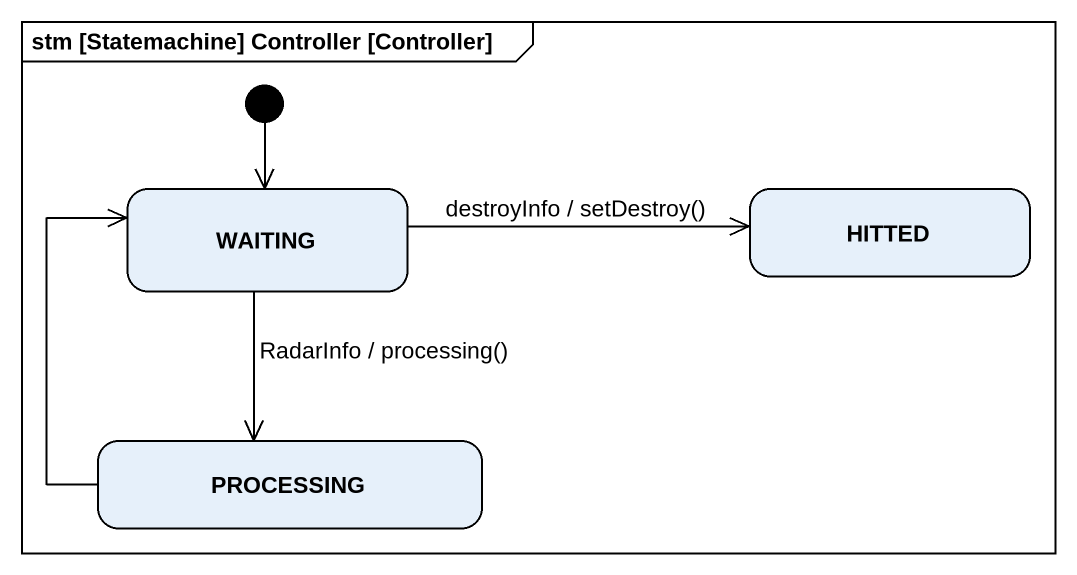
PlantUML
@startuml
mainframe stm [Statemachine] Controller [Controller]
hide empty description
state WAITING
state HITTED
state PROCESSING
[*] --> WAITING
WAITING -right-> HITTED : destroyInfo / setDestroy()
WAITING --> PROCESSING : RadarInfo / processing()
PROCESSING -up-> WAITING
@enduml
